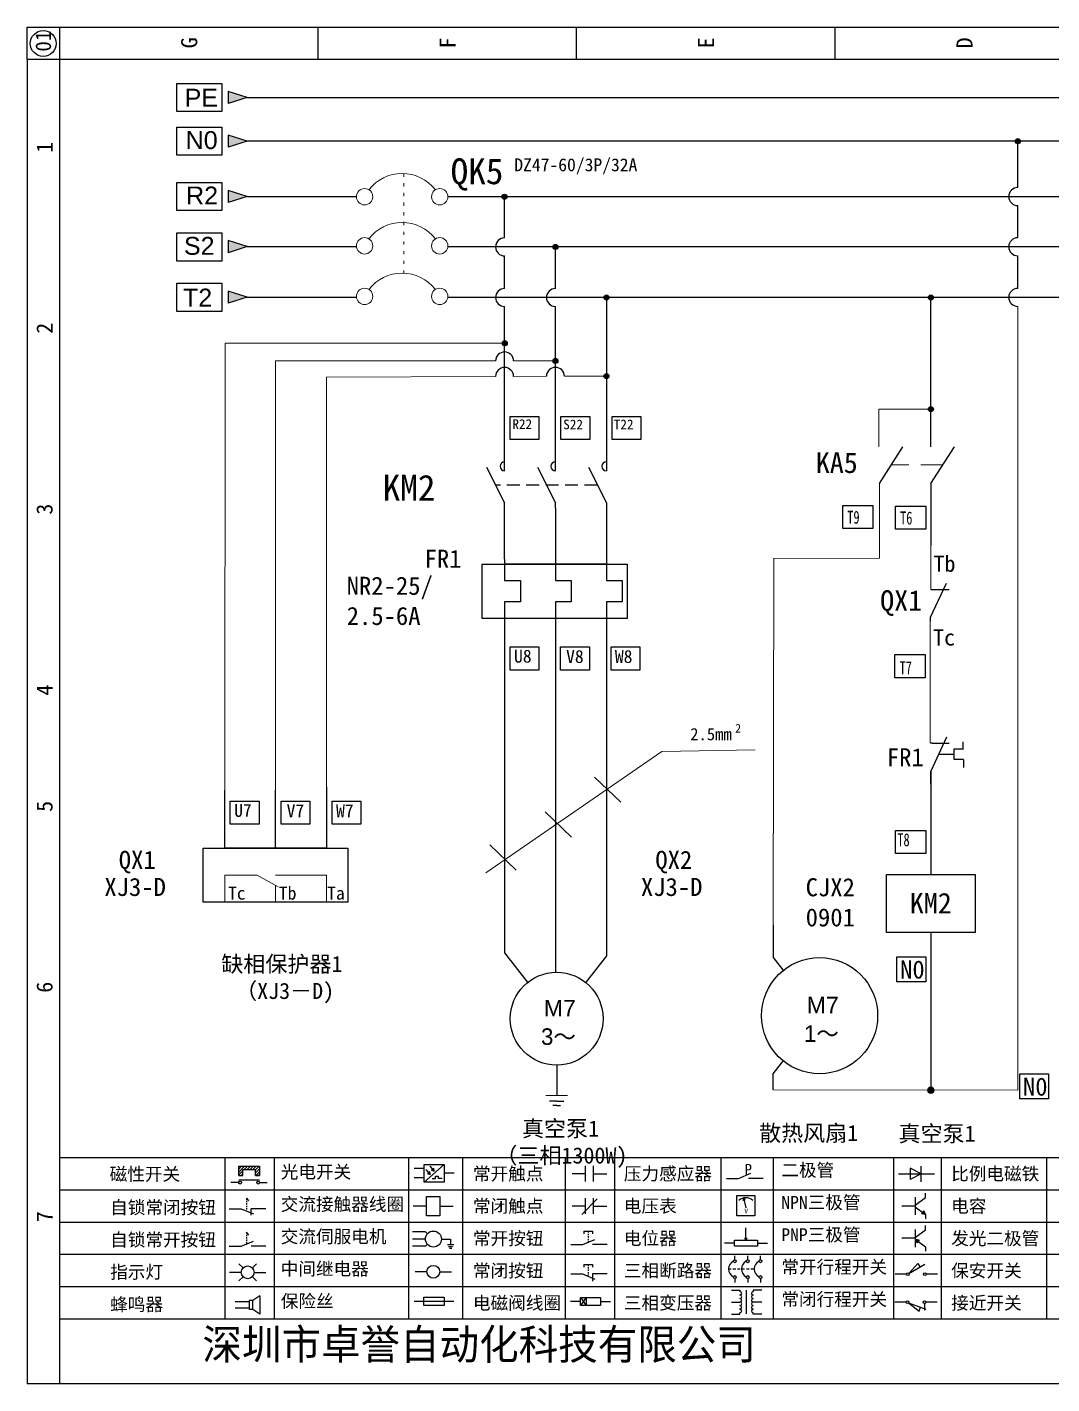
# Model space of a CAD drawing. Extents: x -5838 to -2107, y -921 to 708.
# Drawn here: x -4075.4 to -3916.8, y -260.6 to -50.6 of the extents above; entities that cross this region are included whole.
import ezdxf

# ---------------------------------------------------------------- set-up
doc = ezdxf.new("R2010")
doc.units = 0
doc.header["$MEASUREMENT"] = 0
doc.linetypes.add('9', pattern=[7.5, 0.5, -1, 0.5, -1, 0.5, -1, 0.5, -1, 0.5, -1])
doc.linetypes.add('ACISOWELD', pattern=[3, 2, -1])
doc.layers.add('MISC', color=2, linetype='Continuous')
doc.layers.add('SYMS', color=7, linetype='Continuous')
doc.styles.add('样式 0', font='')
doc.styles.add('样式 2', font='')
doc.styles.add('样式 8', font='arial.ttf')
doc.styles.add('汉字', font='')
doc.styles.get('样式 0').set_extended_font_data('KaiTi_GB2312')
doc.styles.get('样式 2').set_extended_font_data('NSimSun')
doc.styles.get('汉字').set_extended_font_data('新宋体')

# ---------------------------------------------------------------- blocks, each defined once
blk = doc.blocks.new('磁性开关')
at = {"linetype": 'ByBlock'}
h = blk.add_hatch(dxfattribs=at)
h.set_pattern_fill('ANSI31', color=256, scale=0.1, style=0)
h.set_pattern_definition([(45, (0, 0), (-0.224506403, 0.224506403), [])])
h.paths.add_polyline_path([(-1907.69, -775.29), (-1910.88, -775.29), (-1910.88, -776.69), (-1910.25, -776.69), (-1910.25, -775.79), (-1908.31, -775.79), (-1908.31, -776.69), (-1907.69, -776.69)])
for p, q in [((-1910.88, -776.69), (-1910.88, -775.29)), ((-1910.88, -775.29), (-1907.69, -775.29)), ((-1910.88, -776.69), (-1910.25, -776.69)), ((-1910.25, -776.69), (-1910.25, -775.79)), ((-1910.25, -775.79), (-1908.31, -775.79)), ((-1908.31, -776.69), (-1908.31, -775.79)), ((-1908.31, -776.69), (-1907.69, -776.69)), ((-1907.69, -775.29), (-1907.69, -776.69)), ((-1910.91, -777.81), (-1912.09, -777.81)), ((-1910.88, -777.39), (-1907.69, -777.39)), ((-1907.66, -777.81), (-1906.48, -777.81))]:
    blk.add_line(p, q, dxfattribs=at)
for centre in [(-1910.68, -777.81), (-1907.88, -777.81)]:
    blk.add_circle(centre, 0.225, dxfattribs=at)
blk = doc.blocks.new('*U94')
at = {"linetype": 'ByBlock'}
for p, q in [((-1909.23, -780.45), (-1909.23, -780.67)), ((-1909.23, -780.45), (-1908.92, -780.84)), ((-1909.23, -780.84), (-1909.23, -781.05)), ((-1911.92, -782.07), (-1910.06, -782.07)), ((-1910.06, -782.07), (-1908.18, -782.88)), ((-1909.23, -781.23), (-1909.23, -781.44)), ((-1909.23, -781.61), (-1909.23, -781.83)), ((-1909.23, -782), (-1909.23, -782.21)), ((-1909.23, -782.38), (-1909.23, -782.43)), ((-1908.52, -783.07), (-1908.52, -782.07)), ((-1906.25, -782.07), (-1908.52, -782.07))]:
    blk.add_line(p, q, dxfattribs=at)
blk = doc.blocks.new('*U95')
at = {"linetype": 'ByBlock'}
for p, q in [((-1908.88, -791.17), (-1909.23, -790.71)), ((-1909.23, -790.71), (-1909.23, -790.92)), ((-1909.23, -791.09), (-1909.23, -791.31)), ((-1909.23, -791.48), (-1909.23, -791.69)), ((-1911.92, -792.89), (-1910.06, -792.89)), ((-1910.06, -792.89), (-1908.18, -792.08)), ((-1909.23, -791.86), (-1909.23, -792.08)), ((-1909.23, -792.25), (-1909.23, -792.47)), ((-1906.25, -792.89), (-1908.52, -792.89))]:
    blk.add_line(p, q, dxfattribs=at)
blk = doc.blocks.new('蜂鸣器')
at = {"linetype": 'ByBlock'}
for p, q in [((-1907.17, -795.53), (-1908.25, -796.26)), ((-1907.17, -795.53), (-1907.17, -798.41)), ((-1908.8, -796.48), (-1911.01, -796.48)), ((-1908.8, -797.46), (-1911.01, -797.46)), ((-1908.25, -796.26), (-1908.8, -796.26)), ((-1908.8, -797.68), (-1908.8, -796.26)), ((-1908.25, -797.68), (-1908.8, -797.68)), ((-1908.25, -797.68), (-1908.25, -796.26)), ((-1907.17, -798.41), (-1908.25, -797.68))]:
    blk.add_line(p, q, dxfattribs=at)
blk = doc.blocks.new('指示灯')
at = {"linetype": 'ByBlock'}
for p, q in [((-1854.25, -776.92), (-1856.06, -776.92)), ((-1854.62, -775.59), (-1853.97, -776.23)), ((-1851.9, -775.59), (-1852.54, -776.23)), ((-1852.26, -776.92), (-1850.45, -776.92)), ((-1854.62, -778.25), (-1853.97, -777.61)), ((-1851.9, -778.25), (-1852.54, -777.61))]:
    blk.add_line(p, q, dxfattribs=at)
blk.add_circle((-1853.26, -776.92), 0.992, dxfattribs=at)
blk = doc.blocks.new('光电开关')
at = {"linetype": 'ByBlock'}
h = blk.add_hatch(dxfattribs=at)
h.set_pattern_fill('ANSI31', color=256, scale=0.01, style=0)
h.set_pattern_definition([(45, (0.172267, 0), (-0.0224506403, 0.0224506403), [])])
h.paths.add_polyline_path([(-1882.44, -776.34), (-1882.5, -775.91), (-1882.68, -776.07)])
h.paths.add_polyline_path([(-1882.44, -776.34), (-1882.68, -776.07), (-1882.86, -776.23)])
h.paths.add_polyline_path([(-1883.11, -776.45), (-1883.29, -776.61), (-1883.05, -776.88)])
h.paths.add_polyline_path([(-1883.29, -776.61), (-1883.47, -776.77), (-1883.05, -776.88)])
for p, q in [((-1884.01, -775.96), (-1885.56, -775.96)), ((-1880.91, -775.3), (-1884.01, -778.05)), ((-1883.75, -776.09), (-1883.05, -776.88)), ((-1883.11, -776.45), (-1883.47, -776.77)), ((-1883.05, -776.88), (-1883.47, -776.77)), ((-1883.14, -775.55), (-1882.44, -776.34)), ((-1883.05, -776.88), (-1883.11, -776.45)), ((-1882.5, -775.91), (-1882.86, -776.23)), ((-1882.44, -776.34), (-1882.86, -776.23)), ((-1882.44, -776.34), (-1882.5, -775.91)), ((-1879.37, -776.67), (-1880.91, -776.67)), ((-1884.01, -777.39), (-1885.56, -777.39)), ((-1882.78, -777.47), (-1882.23, -777.47)), ((-1882.23, -777.47), (-1882.23, -777.14)), ((-1882.23, -777.14), (-1881.78, -777.14)), ((-1881.78, -777.47), (-1881.78, -777.14)), ((-1881.23, -777.47), (-1881.78, -777.47))]:
    blk.add_line(p, q, dxfattribs=at)
blk.add_lwpolyline([(-1884.01, -775.3), (-1880.91, -775.3), (-1880.91, -778.05), (-1884.01, -778.05)], close=True, dxfattribs=at)
blk = doc.blocks.new('交流接触器线圈')
at = {"linetype": 'ByBlock'}
for p, q in [((-1880.82, -781.77), (-1882.87, -781.77)), ((-1878.72, -781.77), (-1876.67, -781.77))]:
    blk.add_line(p, q, dxfattribs=at)
blk.add_lwpolyline([(-1880.82, -780.28), (-1878.72, -780.28), (-1878.72, -783.26), (-1880.82, -783.26)], close=True, dxfattribs=at)
blk = doc.blocks.new('交流伺服电机')
at = {"linetype": 'ByBlock'}
for p, q in [((-1880.97, -785.75), (-1882.94, -785.75)), ((-1880.97, -786.85), (-1882.94, -786.85)), ((-1880.97, -785.75), (-1880.65, -786.03)), ((-1878.49, -786.85), (-1877.07, -786.85)), ((-1877.07, -786.85), (-1877.07, -787.72)), ((-1880.97, -787.94), (-1882.94, -787.94)), ((-1880.97, -787.94), (-1880.65, -787.67)), ((-1877.54, -787.72), (-1876.59, -787.72)), ((-1877.38, -788.01), (-1876.75, -788.01)), ((-1877.23, -788.29), (-1876.9, -788.29))]:
    blk.add_line(p, q, dxfattribs=at)
blk.add_circle((-1879.73, -786.85), 1.24, dxfattribs=at)
blk = doc.blocks.new('中间继电器')
at = {"linetype": 'ByBlock'}
for p, q in [((-1880.72, -791.92), (-1882.54, -791.92)), ((-1878.74, -791.92), (-1876.92, -791.92))]:
    blk.add_line(p, q, dxfattribs=at)
blk.add_circle((-1879.73, -791.92), 0.992, dxfattribs=at)
blk = doc.blocks.new('保险丝')
at = {"linetype": 'ByBlock'}
blk.add_line((-1882.72, -796.49), (-1876.55, -796.49), dxfattribs=at)
blk.add_lwpolyline([(-1881.2, -795.86), (-1878.06, -795.86), (-1878.06, -797.12), (-1881.2, -797.12)], close=True, dxfattribs=at)
blk = doc.blocks.new('常开按钮')
at = {"linetype": 'ByBlock'}
for p, q in [((-1910.06, -787.73), (-1908.18, -786.93)), ((-1909.9, -785.68), (-1908.56, -785.68)), ((-1909.9, -785.68), (-1909.9, -786.07)), ((-1909.23, -785.68), (-1909.23, -785.89)), ((-1909.23, -786.06), (-1909.23, -786.28)), ((-1909.23, -786.45), (-1909.23, -786.67)), ((-1909.23, -786.84), (-1909.23, -787.05)), ((-1909.23, -787.22), (-1909.23, -787.38)), ((-1908.56, -785.68), (-1908.56, -786.07)), ((-1911.92, -787.73), (-1910.06, -787.73)), ((-1906.25, -787.73), (-1908.52, -787.73))]:
    blk.add_line(p, q, dxfattribs=at)
blk = doc.blocks.new('常开触点')
at = {"linetype": 'ByBlock'}
for p, q in [((-1853.82, -782.99), (-1853.82, -780.56)), ((-1852.6, -782.99), (-1852.6, -780.56)), ((-1853.82, -781.77), (-1855.88, -781.77)), ((-1852.6, -781.77), (-1850.55, -781.77))]:
    blk.add_line(p, q, dxfattribs=at)
blk = doc.blocks.new('常闭触点')
at = {"linetype": 'ByBlock'}
for p, q in [((-1853.82, -786.77), (-1855.88, -786.77)), ((-1852.01, -785.66), (-1854.43, -788.1)), ((-1853.82, -787.99), (-1853.82, -785.56)), ((-1852.6, -787.99), (-1852.6, -785.56)), ((-1852.6, -786.77), (-1850.55, -786.77))]:
    blk.add_line(p, q, dxfattribs=at)
blk = doc.blocks.new('常闭按钮')
at = {"linetype": 'ByBlock'}
for p, q in [((-1854.11, -790.83), (-1852.77, -790.83)), ((-1854.11, -790.83), (-1854.11, -791.22)), ((-1853.44, -790.83), (-1853.44, -791.04)), ((-1853.44, -791.21), (-1853.44, -791.43)), ((-1853.44, -791.6), (-1853.44, -791.82)), ((-1852.77, -790.83), (-1852.77, -791.22)), ((-1856.13, -792.28), (-1854.28, -792.28)), ((-1854.28, -792.28), (-1852.4, -793.09)), ((-1853.44, -791.99), (-1853.44, -792.2)), ((-1853.44, -792.37), (-1853.44, -792.53)), ((-1850.47, -792.28), (-1852.73, -792.28)), ((-1852.73, -792.28), (-1852.73, -793.43))]:
    blk.add_line(p, q, dxfattribs=at)
blk = doc.blocks.new('电磁阀线圈')
at = {"linetype": 'ByBlock'}
for p, q in [((-1854.61, -796.54), (-1856.17, -796.54)), ((-1854.61, -795.92), (-1853.75, -797.16)), ((-1853.75, -795.92), (-1854.61, -797.16)), ((-1853.75, -795.92), (-1853.75, -797.16)), ((-1851.53, -796.54), (-1849.97, -796.54))]:
    blk.add_line(p, q, dxfattribs=at)
blk.add_lwpolyline([(-1854.61, -795.92), (-1851.53, -795.92), (-1851.53, -797.16), (-1854.61, -797.16)], close=True, dxfattribs=at)
blk = doc.blocks.new('电压表')
at = {"linetype": 'ByBlock'}
for p, q in [((-1814.84, -780.75), (-1814.91, -781.13)), ((-1814.6, -781.05), (-1814.91, -781.13)), ((-1814.84, -780.75), (-1814.46, -782.26)), ((-1814.84, -780.75), (-1814.6, -781.05))]:
    blk.add_line(p, q, dxfattribs=at)
blk.add_lwpolyline([(-1815.84, -780.34), (-1813.07, -780.34), (-1813.07, -783.49), (-1815.84, -783.49)], close=True, dxfattribs=at)
blk.add_arc((-1814.46, -782.26), 1.56, 46.8313, 133.1687, dxfattribs=at)
at = {"linetype": 'ByBlock', "insert": (-1814.7, -782.39), "char_height": 0.75, "width": 0.6768, "attachment_point": 1}
blk.add_mtext('V', dxfattribs=at)
blk = doc.blocks.new('电位器')
at = {"linetype": 'ByBlock'}
for p, q in [((-1814.45, -787.3), (-1814.45, -785.39)), ((-1814.45, -787.3), (-1814.62, -786.96)), ((-1814.62, -786.96), (-1814.27, -786.96)), ((-1814.45, -787.3), (-1814.27, -786.96)), ((-1816.21, -787.75), (-1817.79, -787.75)), ((-1812.68, -787.75), (-1811.1, -787.75))]:
    blk.add_line(p, q, dxfattribs=at)
blk.add_lwpolyline([(-1816.21, -787.3), (-1812.68, -787.3), (-1812.68, -788.2), (-1816.21, -788.2)], close=True, dxfattribs=at)
blk = doc.blocks.new('三相断路器')
at = {"linetype": 'ByBlock'}
for p, q in [((-1816.17, -790.33), (-1816.17, -789.7)), ((-1814.17, -790.33), (-1814.17, -789.7)), ((-1812.18, -790.33), (-1812.18, -789.7)), ((-1817.14, -791.74), (-1816.72, -791.74)), ((-1816.45, -791.74), (-1816.03, -791.74)), ((-1816.17, -793.19), (-1816.17, -793.83)), ((-1815.76, -791.74), (-1815.34, -791.74)), ((-1815.07, -791.74), (-1814.65, -791.74)), ((-1814.38, -791.74), (-1813.96, -791.74)), ((-1814.17, -793.19), (-1814.17, -793.83)), ((-1813.69, -791.74), (-1813.27, -791.74)), ((-1812.18, -793.19), (-1812.18, -793.83))]:
    blk.add_line(p, q, dxfattribs=at)
for centre in [(-1816.17, -790.55), (-1814.17, -790.55), (-1812.18, -790.55), (-1816.17, -792.98), (-1814.17, -792.98), (-1812.18, -792.98)]:
    blk.add_circle(centre, 0.219, dxfattribs=at)
for centre in [(-1815.81, -791.74), (-1813.82, -791.74), (-1811.83, -791.74)]:
    blk.add_arc(centre, 1.32, 115.5791, 244.4209, dxfattribs=at)
blk = doc.blocks.new('三相变压器')
at = {"linetype": 'ByBlock'}
for p, q in [((-1816.69, -795.03), (-1815.37, -795.03)), ((-1815.37, -795.03), (-1815.37, -795.24)), ((-1814.34, -798.7), (-1814.34, -795.04)), ((-1812, -795.03), (-1813.32, -795.03)), ((-1813.32, -795.03), (-1813.32, -795.24)), ((-1816.69, -796.87), (-1815.37, -796.87)), ((-1812, -796.87), (-1813.32, -796.87)), ((-1816.69, -798.71), (-1815.37, -798.71)), ((-1815.37, -798.71), (-1815.37, -798.5)), ((-1813.32, -798.71), (-1813.32, -798.5)), ((-1812, -798.71), (-1813.32, -798.71))]:
    blk.add_line(p, q, dxfattribs=at)
for centre, start, end in [((-1815.37, -795.51), 270, 90), ((-1815.37, -796.06), 270, 90), ((-1813.32, -795.51), 90, 270), ((-1813.32, -796.06), 90, 270), ((-1815.37, -796.6), 270, 90), ((-1815.37, -797.14), 270, 90), ((-1815.37, -797.68), 270, 90), ((-1815.37, -798.23), 270, 90), ((-1813.32, -796.6), 90, 270), ((-1813.32, -797.14), 90, 270), ((-1813.32, -797.68), 90, 270), ((-1813.32, -798.23), 90, 270)]:
    blk.add_arc(centre, 0.271, start, end, dxfattribs=at)
blk = doc.blocks.new('压力感应器')
at = {"linetype": 'ByBlock'}
for p, q in [((-1815.59, -777.73), (-1813.71, -776.93)), ((-1817.44, -777.73), (-1815.59, -777.73)), ((-1811.78, -777.73), (-1814.05, -777.73))]:
    blk.add_line(p, q, dxfattribs=at)
at = {"linetype": 'ByBlock', "insert": (-1814.65, -775.48), "char_height": 1.68, "width": 1.2242, "attachment_point": 1}
blk.add_mtext('{\\fNSimSun|b0|i0|c134|p49;P}', dxfattribs=at)
blk = doc.blocks.new('二极管')
at = {"linetype": 'ByBlock'}
for p, q in [((-1787.52, -776.77), (-1781.92, -776.77)), ((-1783.97, -776.77), (-1785.69, -775.9)), ((-1785.69, -775.9), (-1785.69, -777.65)), ((-1783.97, -776.77), (-1785.69, -777.65)), ((-1783.97, -777.99), (-1783.97, -775.56))]:
    blk.add_line(p, q, dxfattribs=at)
blk = doc.blocks.new('NPN三极管')
at = {"linetype": 'ByBlock'}
for p, q in [((-1785.73, -780.61), (-1785.73, -783.32)), ((-1785.73, -781.82), (-1784.15, -780.66)), ((-1784.15, -780.66), (-1784.15, -779.98)), ((-1785.73, -781.97), (-1787.81, -781.97)), ((-1785.73, -782.11), (-1784.15, -783.27)), ((-1784.41, -782.73), (-1784.74, -783.18)), ((-1784.15, -783.27), (-1784.74, -783.18)), ((-1784.15, -783.27), (-1784.41, -782.73)), ((-1784.15, -783.27), (-1784.15, -783.96))]:
    blk.add_line(p, q, dxfattribs=at)
blk = doc.blocks.new('PNP三极管')
at = {"linetype": 'ByBlock'}
for p, q in [((-1784.9, -785.38), (-1784.9, -788.09)), ((-1783.32, -785.43), (-1783.32, -784.75)), ((-1784.9, -786.74), (-1786.98, -786.74)), ((-1784.9, -786.59), (-1783.32, -785.43)), ((-1784.9, -786.88), (-1783.32, -788.04)), ((-1784.9, -786.88), (-1784.31, -786.97)), ((-1784.9, -786.88), (-1784.64, -787.42)), ((-1784.31, -786.97), (-1784.64, -787.42)), ((-1783.32, -788.04), (-1783.32, -788.73))]:
    blk.add_line(p, q, dxfattribs=at)
blk = doc.blocks.new('常开行程开关')
at = {"linetype": 'ByBlock'}
for p, q in [((-1785.89, -792.17), (-1784.52, -790.62)), ((-1785.89, -792.17), (-1783.43, -790.72)), ((-1784.52, -790.62), (-1784.19, -791.17)), ((-1786.29, -792.3), (-1788.01, -792.3)), ((-1781.48, -792.3), (-1783.21, -792.3))]:
    blk.add_line(p, q, dxfattribs=at)
for centre in [(-1786.07, -792.3), (-1783.42, -792.3)]:
    blk.add_circle(centre, 0.219, dxfattribs=at)
blk = doc.blocks.new('常闭行程开关')
at = {"linetype": 'ByBlock'}
for p, q in [((-1786.34, -796.62), (-1788.07, -796.62)), ((-1785.93, -796.72), (-1783.25, -797.7)), ((-1785.93, -796.72), (-1784.3, -798)), ((-1784.3, -798), (-1784.08, -797.4)), ((-1783.48, -796.84), (-1783.48, -797.85)), ((-1781.54, -796.62), (-1783.26, -796.62))]:
    blk.add_line(p, q, dxfattribs=at)
for centre in [(-1786.12, -796.62), (-1783.48, -796.62)]:
    blk.add_circle(centre, 0.219, dxfattribs=at)
blk = doc.blocks.new('WDDOT')
blk.add_hatch(color=256).paths.add_polyline_path([(0.5, 0, 1), (-0.5, 0, 1)])
blk.add_circle((0, 0), 0.5)

msp = doc.modelspace()

# ---------------------------------------------------------------- hatches: boundary and pattern name
for points in [[(-4041.37, -68.28), (-4044.29, -67.34), (-4044.29, -69.21)], [(-4041.37, -76.85), (-4044.29, -75.91), (-4044.29, -77.78)], [(-4041.37, -84.6), (-4044.29, -83.67), (-4044.29, -85.54)], [(-4041.37, -92.44), (-4044.29, -91.5), (-4044.29, -93.37)]]:
    msp.add_hatch(color=256).paths.add_polyline_path(points)
h = msp.add_hatch(color=256)
edge = h.paths.add_edge_path()
edge.add_arc((-3922.08, -68.29), 0.393, 0, 360)
h = msp.add_hatch(color=256)
edge = h.paths.add_edge_path()
edge.add_arc((-4001.51, -76.87), 0.393, 0, 360)
h = msp.add_hatch(color=256)
edge = h.paths.add_edge_path()
edge.add_arc((-3993.64, -84.64), 0.393, 0, 360)
h = msp.add_hatch(color=256)
edge = h.paths.add_edge_path()
edge.add_arc((-3985.76, -92.47), 0.393, 0, 360)
h = msp.add_hatch(color=256)
edge = h.paths.add_edge_path()
edge.add_arc((-3935.53, -92.47), 0.393, 0, 360)
h = msp.add_hatch(color=256)
edge = h.paths.add_edge_path()
edge.add_arc((-4001.49, -99.55), 0.393, 0, 360)
h = msp.add_hatch(color=256)
edge = h.paths.add_edge_path()
edge.add_arc((-3993.64, -102.29), 0.393, 0, 360)
h = msp.add_hatch(color=256)
edge = h.paths.add_edge_path()
edge.add_arc((-3985.76, -104.65), 0.393, 0, 360)
h = msp.add_hatch(color=256)
edge = h.paths.add_edge_path()
edge.add_arc((-3935.53, -109.75), 0.393, 0, 360)
at = {"lineweight": 0}
h = msp.add_hatch(color=256, dxfattribs=at)
edge = h.paths.add_edge_path()
edge.add_arc((-3935.53, -215.18), 0.5, 0, 360)
at = {"layer": 'MISC'}
msp.add_hatch(color=256, dxfattribs=at).paths.add_polyline_path([(-4041.37, -61.52), (-4044.29, -60.58), (-4044.29, -62.45)])

# ---------------------------------------------------------------- linework, layer by layer
at = {"linetype": 'ByBlock'}
for p, q in [((-4075.41, -50.62), (-3778.41, -50.62)), ((-4075.41, -55.62), (-4075.41, -50.62)), ((-4070.41, -50.62), (-4070.41, -260.62)), ((-4075.41, -55.62), (-4075.41, -240.62)), ((-3783.41, -225.62), (-4070.41, -225.62)), ((-3783.41, -230.62), (-4070.41, -230.62)), ((-3783.41, -235.62), (-4070.41, -235.62)), ((-4075.41, -240.62), (-4075.41, -260.62)), ((-3783.41, -240.62), (-4070.41, -240.62)), ((-3783.41, -245.62), (-4070.41, -245.62)), ((-3783.41, -250.62), (-4070.41, -250.62)), ((-3778.41, -260.62), (-4075.41, -260.62))]:
    msp.add_line(p, q, dxfattribs=at)
for p, q in [((-4041.37, -68.28), (-4044.29, -67.34)), ((-4044.29, -67.34), (-4044.29, -69.21)), ((-4041.37, -68.28), (-4044.29, -69.21)), ((-4041.37, -76.85), (-4044.29, -75.91)), ((-4044.29, -75.91), (-4044.29, -77.78)), ((-4041.37, -76.85), (-4044.29, -77.78)), ((-4041.37, -76.84), (-4024.46, -76.84)), ((-4010.28, -76.84), (-3805.66, -76.84)), ((-4041.37, -84.6), (-4044.29, -83.67)), ((-4044.29, -83.67), (-4044.29, -85.54)), ((-4041.37, -84.6), (-4044.29, -85.54)), ((-4041.37, -84.6), (-4024.45, -84.6)), ((-4010.28, -84.6), (-3805.77, -84.6)), ((-4041.37, -92.44), (-4044.29, -91.5)), ((-4044.29, -91.5), (-4044.29, -93.37)), ((-4041.37, -92.44), (-4044.29, -93.37)), ((-4041.37, -92.44), (-4024.45, -92.44)), ((-4010.28, -92.44), (-3805.68, -92.44)), ((-3943.5, -121.26), (-3939.85, -115.59)), ((-3935.53, -121.26), (-3931.88, -115.59)), ((-4004.29, -118.75), (-4001.51, -124.26)), ((-3996.42, -118.75), (-3993.64, -124.26)), ((-3988.54, -118.75), (-3985.76, -124.26)), ((-4001.51, -136.29), (-3999.06, -136.29)), ((-3999.06, -136.29), (-3999.06, -139.59)), ((-3993.64, -136.29), (-3991.19, -136.29)), ((-3991.19, -136.29), (-3991.19, -139.59)), ((-3985.76, -136.29), (-3983.31, -136.29)), ((-3983.31, -136.29), (-3983.31, -139.59)), ((-3933.18, -136.72), (-3935.63, -141.98)), ((-3935.53, -137.68), (-3932.71, -137.68)), ((-3999.06, -139.59), (-4001.51, -139.59)), ((-3991.19, -139.59), (-3993.64, -139.59)), ((-3983.31, -139.59), (-3985.76, -139.59)), ((-3933.09, -160.51), (-3935.54, -165.77)), ((-3935.31, -161.47), (-3932.72, -161.47)), ((-3931.95, -163.96), (-3931.95, -162.31)), ((-3931.95, -162.31), (-3930.5, -162.31)), ((-3935.53, -165.77), (-3935.53, -176.76)), ((-3935.53, -165.77), (-3935.53, -170.18)), ((-3930.48, -163.96), (-3931.95, -163.96)), ((-3930.48, -165.23), (-3930.48, -165.22)), ((-3935.53, -166.38), (-3935.53, -181.76)), ((-3935.53, -190.76), (-3935.53, -215.18)), ((-3993.45, -211.28), (-3993.45, -215.98)), ((-3993.45, -216.85), (-3994.58, -216.85)), ((-3993.45, -217.55), (-3994.03, -217.55)), ((-3993.45, -216.85), (-3992.33, -216.85)), ((-3993.45, -217.55), (-3992.88, -217.55))]:
    msp.add_line(p, q)
at = {"color": 0}
for p, q in [((-3805.66, -68.28), (-4041.37, -68.28)), ((-3922.09, -75.46), (-3922.09, -68.29)), ((-4001.51, -83.24), (-4001.51, -76.87)), ((-3922.09, -83.22), (-3922.09, -78.25)), ((-4001.51, -91.07), (-4001.51, -86.03)), ((-3993.64, -91.07), (-3993.64, -84.64)), ((-3922.09, -91.06), (-3922.09, -86.01))]:
    msp.add_line(p, q, dxfattribs=at)
at = {"linetype": '9', "lineweight": 0}
msp.add_line((-4017.13, -73.28), (-4017.13, -88.68), dxfattribs=at)
at = {"color": 0, "ltscale": 2}
for p, q in [((-4001.51, -76.87), (-4001.91, -76.87)), ((-3993.64, -84.64), (-3994.03, -84.64)), ((-4001.51, -119.29), (-4001.51, -93.86)), ((-3993.64, -119.29), (-3993.64, -93.86)), ((-3985.76, -92.47), (-3986.16, -92.47)), ((-3985.76, -92.47), (-3985.76, -119.29)), ((-3935.53, -115.59), (-3935.53, -92.43)), ((-4001.49, -99.55), (-4001.88, -99.55)), ((-3993.64, -102.29), (-3994.03, -102.29)), ((-3985.76, -104.65), (-3986.16, -104.65)), ((-3935.53, -121.26), (-3935.53, -130.8)), ((-4001.51, -124.77), (-4001.51, -124.26)), ((-4001.51, -132.96), (-4001.51, -124.77)), ((-3993.64, -124.77), (-3993.64, -124.26)), ((-3993.64, -125.09), (-3993.64, -124.77)), ((-3993.64, -125.08), (-3993.64, -136.29)), ((-3985.76, -124.26), (-3985.76, -124.77)), ((-3985.76, -124.77), (-3985.76, -136.29)), ((-4001.51, -132.96), (-4001.51, -136.29)), ((-3985.76, -133.77), (-4001.51, -133.77)), ((-4001.51, -139.59), (-4001.51, -156.34)), ((-3993.64, -139.59), (-3993.64, -156.34)), ((-3985.76, -139.59), (-3985.76, -156.34)), ((-3935.63, -141.98), (-3935.63, -142.59)), ((-4001.51, -156.34), (-4001.51, -173.9)), ((-3993.64, -156.34), (-3993.64, -173.9)), ((-3985.76, -156.34), (-3985.76, -173.9)), ((-3935.31, -161.47), (-3935.54, -161.47)), ((-3934.31, -163.14), (-3931.95, -163.14)), ((-3935.54, -165.77), (-3935.54, -166.38)), ((-3935.53, -167.8), (-3935.53, -165.77)), ((-4044.83, -177.69), (-4044.83, -168.7)), ((-4036.96, -177.69), (-4036.96, -168.7)), ((-4029.08, -168.19), (-4029.08, -177.69)), ((-4001.51, -173.9), (-4001.51, -193.89)), ((-3993.64, -173.9), (-3993.64, -196.92)), ((-3985.76, -173.9), (-3985.76, -194.36)), ((-4029.08, -177.69), (-4044.83, -177.69))]:
    msp.add_line(p, q, dxfattribs=at)
at = {"lineweight": 0}
for p, q in [((-3922.09, -93.84), (-3922.09, -215.17)), ((-4044.78, -99.55), (-4044.83, -168.7)), ((-4001.49, -99.55), (-4044.78, -99.56)), ((-4036.96, -102.29), (-4036.96, -168.7)), ((-4036.96, -102.29), (-4002.91, -102.29)), ((-3993.64, -102.29), (-4000.12, -102.29)), ((-4029.09, -104.82), (-4002.91, -104.69)), ((-4029.09, -104.82), (-4029.09, -168.7)), ((-3995.03, -104.67), (-4000.12, -104.69)), ((-3985.76, -104.65), (-3992.24, -104.67)), ((-3943.57, -109.75), (-3935.43, -109.75)), ((-3943.57, -109.75), (-3943.57, -115.59)), ((-3941.56, -118.38), (-3938.92, -118.38)), ((-3937.08, -118.38), (-3933.63, -118.38)), ((-3943.5, -121.26), (-3943.5, -132.82)), ((-3959.93, -189.62), (-3959.83, -132.82)), ((-3943.5, -132.82), (-3959.83, -132.85)), ((-3935.53, -137.68), (-3935.53, -136.92)), ((-4004.44, -181.54), (-3977.18, -162.75)), ((-3977.18, -162.75), (-3962.72, -162.48)), ((-3987.58, -166.69), (-3983.52, -170.59)), ((-3995.24, -172.09), (-3991.18, -175.99)), ((-4003.8, -177.19), (-3999.74, -181.09)), ((-4044.83, -186.08), (-4044.83, -181.89)), ((-4044.83, -181.89), (-4039.83, -181.89)), ((-4039.83, -181.89), (-4036.54, -183.67)), ((-4029.08, -181.89), (-4036.96, -181.89)), ((-4029.08, -186.08), (-4029.08, -181.89)), ((-4036.96, -186.08), (-4036.96, -183.44)), ((-3993.45, -215.98), (-3995.14, -215.98)), ((-3993.45, -215.98), (-3991.76, -215.98)), ((-3922.09, -215.17), (-3959.94, -215.13))]:
    msp.add_line(p, q, dxfattribs=at)
at = {"linetype": 'ACISOWELD'}
msp.add_line((-3987.15, -121.51), (-4002.9, -121.51), dxfattribs=at)
at = {"linetype": 'Continuous', "lineweight": 0}
for p, q in [((-3935.53, -130.8), (-3935.53, -136.92)), ((-3935.63, -142.59), (-3935.63, -161.47))]:
    msp.add_line(p, q, dxfattribs=at)
at = {"ltscale": 2}
for p, q in [((-3930.51, -162.31), (-3930.51, -161.22)), ((-3930.48, -163.96), (-3930.48, -165.22)), ((-3959.93, -189.62), (-3959.93, -194.65)), ((-4001.51, -193.89), (-3997.87, -198.58)), ((-3985.76, -194.36), (-3989.04, -198.58)), ((-3959.93, -193.85), (-3959.93, -193.85)), ((-3959.93, -194.65), (-3958.27, -196.72)), ((-3987.72, -196.92), (-3987.72, -196.92)), ((-3959.94, -212.62), (-3958.27, -210.53)), ((-3959.94, -215.13), (-3959.94, -212.62)), ((-3959.93, -212.61), (-3959.93, -212.61))]:
    msp.add_line(p, q, dxfattribs=at)
at = {"color": 0, "lineweight": -2}
for p, q in [((-4044.83, -225.62), (-4044.83, -250.62)), ((-4037.16, -225.62), (-4037.16, -250.62)), ((-4016.37, -225.62), (-4016.37, -250.62)), ((-4008.01, -225.62), (-4008.01, -250.62)), ((-3992.16, -225.62), (-3992.16, -250.62)), ((-3984.51, -225.62), (-3984.51, -250.62)), ((-3968.02, -225.62), (-3968.02, -250.62)), ((-3959.92, -225.62), (-3959.92, -250.62)), ((-3941.3, -225.62), (-3941.3, -250.62)), ((-3933.94, -225.62), (-3933.94, -250.62)), ((-3917.63, -225.62), (-3917.63, -250.62))]:
    msp.add_line(p, q, dxfattribs=at)
at = {"linetype": 'ByBlock'}
for points in [[(-4030.41, -50.62), (-4030.41, -55.62)], [(-3990.41, -50.62), (-3990.41, -55.62)], [(-3950.41, -50.62), (-3950.41, -55.62)], [(-3783.41, -55.62), (-4075.41, -55.62)]]:
    msp.add_lwpolyline(points, dxfattribs=at)
at = {"color": 1, "lineweight": -3}
for points in [[(-4052.23, -59.33), (-4045.29, -59.33), (-4045.29, -63.69), (-4052.23, -63.69)], [(-4052.23, -66.1), (-4045.29, -66.1), (-4045.29, -70.46), (-4052.23, -70.46)], [(-4052.23, -74.67), (-4045.29, -74.67), (-4045.29, -79.02), (-4052.23, -79.02)], [(-4052.23, -82.47), (-4045.29, -82.47), (-4045.29, -86.82), (-4052.23, -86.82)], [(-4052.23, -90.26), (-4045.29, -90.26), (-4045.29, -94.61), (-4052.23, -94.61)]]:
    msp.add_lwpolyline(points, close=True, dxfattribs=at)
at = {"color": 1, "ltscale": 2}
for points in [[(-4000.65, -110.87), (-3996.19, -110.87), (-3996.19, -114.47), (-4000.65, -114.47)], [(-3992.79, -110.87), (-3988.32, -110.87), (-3988.32, -114.47), (-3992.79, -114.47)], [(-3984.88, -110.87), (-3980.42, -110.87), (-3980.42, -114.47), (-3984.88, -114.47)], [(-3949.18, -124.67), (-3944.51, -124.67), (-3944.51, -128.24), (-3949.18, -128.24)], [(-3941.01, -124.78), (-3936.33, -124.78), (-3936.33, -128.35), (-3941.01, -128.35)], [(-4000.65, -146.54), (-3996.19, -146.54), (-3996.19, -150.13), (-4000.65, -150.13)], [(-3992.85, -146.54), (-3988.38, -146.54), (-3988.38, -150.13), (-3992.85, -150.13)], [(-3985.04, -146.54), (-3980.58, -146.54), (-3980.58, -150.13), (-3985.04, -150.13)], [(-3941.11, -147.74), (-3936.43, -147.74), (-3936.43, -151.32), (-3941.11, -151.32)], [(-4043.97, -170.41), (-4039.51, -170.41), (-4039.51, -174.01), (-4043.97, -174.01)], [(-4036.11, -170.41), (-4031.64, -170.41), (-4031.64, -174.01), (-4036.11, -174.01)], [(-4028.2, -170.41), (-4023.74, -170.41), (-4023.74, -174.01), (-4028.2, -174.01)], [(-3941.01, -174.98), (-3936.33, -174.98), (-3936.33, -178.55), (-3941.01, -178.55)], [(-3940.8, -194.5), (-3936.33, -194.5), (-3936.33, -198.38), (-3940.8, -198.38)], [(-3921.78, -212.63), (-3917.31, -212.63), (-3917.31, -216.51), (-3921.78, -216.51)]]:
    msp.add_lwpolyline(points, close=True, dxfattribs=at)
at = {"color": 0, "ltscale": 2}
for points in [[(-4004.96, -133.77), (-3982.56, -133.77), (-3982.56, -142.15), (-4004.96, -142.15)], [(-4048.16, -177.69), (-4025.76, -177.69), (-4025.76, -186.08), (-4048.16, -186.08)]]:
    msp.add_lwpolyline(points, close=True, dxfattribs=at)
msp.add_lwpolyline([(-3942.4, -181.76), (-3928.67, -181.76), (-3928.67, -190.76), (-3942.4, -190.76)], close=True)
at = {"linetype": 'ByBlock'}
msp.add_circle((-4072.92, -53.15), 2, dxfattribs=at)
for centre, radius in [((-3922.08, -68.29), 0.393), ((-4001.51, -76.87), 0.393), ((-3993.64, -84.64), 0.393), ((-3985.76, -92.47), 0.393), ((-3935.53, -92.47), 0.393), ((-4001.49, -99.55), 0.393), ((-3993.64, -102.29), 0.393), ((-3985.76, -104.65), 0.393), ((-3935.53, -109.75), 0.393), ((-3952.75, -203.63), 8.98), ((-3993.45, -204.1), 7.18)]:
    msp.add_circle(centre, radius)
at = {"lineweight": 0}
for centre, radius in [((-4023.18, -76.87), 1.27), ((-4011.55, -76.87), 1.27), ((-4023.18, -84.47), 1.27), ((-4011.55, -84.47), 1.27), ((-4023.18, -92.3), 1.27), ((-4011.55, -92.3), 1.27), ((-3935.53, -215.18), 0.5)]:
    msp.add_circle(centre, radius, dxfattribs=at)
for centre in [(-4017.37, -79.76), (-4017.37, -87.36), (-4017.37, -95.19)]:
    msp.add_arc(centre, 6.5, 37.6798, 142.3202, dxfattribs=at)
at = {"color": 0, "ltscale": 2}
for centre, start, end in [((-3922.09, -76.85), 90, 270), ((-4001.51, -84.64), 90, 270), ((-3922.09, -84.61), 90, 270), ((-4001.51, -92.47), 90, 270), ((-3993.64, -92.47), 90, 270), ((-3922.09, -92.45), 90, 270), ((-4001.51, -102.29), 0, 180), ((-4001.51, -104.69), 0, 180), ((-3993.64, -104.67), 0, 180)]:
    msp.add_arc(centre, 1.39, start, end, dxfattribs=at)
for centre in [(-4001.51, -118.59), (-3993.64, -118.59), (-3985.76, -118.59)]:
    msp.add_arc(centre, 0.703, 90, 270)
at = {"layer": 'MISC'}
for p, q in [((-4041.37, -61.52), (-4044.29, -60.58)), ((-4044.29, -60.58), (-4044.29, -62.45)), ((-4041.37, -61.52), (-4044.29, -62.45)), ((-4041.37, -61.51), (-3805.66, -61.51))]:
    msp.add_line(p, q, dxfattribs=at)

# ---------------------------------------------------------------- block references
at = {"linetype": 'ByBlock'}
for name, p in [('光电开关', (-2129.96, 548.65)), ('压力感应器', (-2149.71, 548.9)), ('磁性开关', (-2131.77, 548.34)), ('常开触点', (-2135.15, 553.68)), ('二极管', (-2153.04, 548.65)), ('*U94', (-2132.22, 548.56)), ('交流接触器线圈', (-2132.8, 548.65)), ('常闭触点', (-2135.15, 553.68)), ('电压表', (-2149.71, 548.9)), ('NPN三极管', (-2152.22, 548.88)), ('*U95', (-2132.22, 553.56)), ('交流伺服电机', (-2132.8, 548.65)), ('常开按钮', (-2079.36, 548.68)), ('电位器', (-2149.71, 548.9)), ('PNP三极管', (-2153.04, 548.65)), ('三相断路器', (-2149.71, 548.9)), ('指示灯', (-2188.01, 533.56)), ('中间继电器', (-2132.8, 548.65)), ('常闭按钮', (-2135.15, 548.68)), ('常开行程开关', (-2153.04, 548.65)), ('蜂鸣器', (-2132.22, 548.56)), ('保险丝', (-2132.8, 548.65)), ('电磁阀线圈', (-2135.15, 548.68)), ('三相变压器', (-2149.71, 548.9)), ('常闭行程开关', (-2153.04, 548.65))]:
    msp.add_blockref(name, p, dxfattribs=at)
at = {"layer": 'SYMS', "color": 0, "lineweight": -3, "xscale": 0.5, "yscale": 0.5, "zscale": 0.5}
for p in [(-3922.08, -68.29), (-3935.53, -92.47), (-3935.53, -109.75)]:
    msp.add_blockref('WDDOT', p, dxfattribs=at)
at = {"layer": 'SYMS', "lineweight": -3, "xscale": 0.5, "yscale": 0.5, "zscale": 0.5}
for p in [(-3922.08, -68.29), (-4001.51, -76.87), (-3993.64, -84.64), (-3985.76, -92.47), (-3935.53, -92.47), (-4001.49, -99.55), (-3993.64, -102.29), (-3985.76, -104.65), (-3935.53, -109.75)]:
    msp.add_blockref('WDDOT', p, dxfattribs=at)

# ---------------------------------------------------------------- texts
at = {"color": 0}
msp.add_text('2.5mm', height=1.89, dxfattribs=at).set_placement((-3972.78, -161))
at = {"linetype": 'ByBlock', "attachment_point": 1, "rotation": 90}
for s, insert, char_height, width in [('{\\fKaiTi_GB2312|b0|i0|c134|p0;01}', (-4074.12, -54.42), 2.4, 60.2542), ('{\\fKaiTi_GB2312|b0|i0|c134|p0;G}', (-4051.58, -53.91), 2.5, 5), ('{\\fKaiTi_GB2312|b0|i0|c134|p0;F}', (-4011.58, -53.91), 2.5, 5), ('{\\fKaiTi_GB2312|b0|i0|c134|p0;E}', (-3971.58, -53.91), 2.5, 5), ('{\\fKaiTi_GB2312|b0|i0|c134|p0;D}', (-3931.58, -53.91), 2.5, 5), ('{\\fKaiTi_GB2312|b0|i0|c134|p49;1}', (-4073.98, -70.08), 2.5, 11.7517), ('{\\fKaiTi_GB2312|b0|i0|c134|p49;2}', (-4073.98, -98.08), 2.5, 11.7517), ('{\\fKaiTi_GB2312|b0|i0|c134|p49;3}', (-4073.98, -126.08), 2.5, 11.7517), ('{\\fKaiTi_GB2312|b0|i0|c134|p49;4}', (-4073.98, -154.08), 2.5, 11.7517), ('{\\fKaiTi_GB2312|b0|i0|c134|p49;5}', (-4073.98, -172.08), 2.5, 11.7517), ('{\\fKaiTi_GB2312|b0|i0|c134|p49;6}', (-4073.98, -200.08), 2.5, 11.7517), ('{\\fKaiTi_GB2312|b0|i0|c134|p49;7}', (-4073.98, -235.58), 2.5, 11.7517)]:
    msp.add_mtext(s, dxfattribs=dict(at, insert=insert, char_height=char_height, width=width))
at = {"attachment_point": 1}
for s, insert, char_height, width, style in [('N0', (-4050.87, -66.72), 2.772, 4.9667, '样式 8'), ('R2', (-4050.81, -75.29), 2.772, 4.9667, '样式 8'), ('S2', (-4051.14, -83.09), 2.772, 4.9667, '样式 8'), ('T2', (-4051.29, -91.1), 2.772, 4.9667, '样式 8'), ('\\pi-0.08632;KA5', (-3953.26, -116.45), 3.185, 7.1073, '样式 0'), ('\\pi1.768;Tb', (-3936.89, -132.43), 2.5, 7.1073, '样式 0'), ('\\pi-0.010492;QX1', (-3943.37, -137.78), 3.185, 7.1073, '样式 0'), ('\\pi1.768;Tc', (-3936.96, -143.84), 2.5, 7.1073, '样式 0'), ('\\pi0.45543;KM2', (-3939.25, -184.62), 3.185, 7.3162, '样式 2'), ('{\\C2;M7}', (-3995.45, -201.18), 2.56, 8.7428, '样式 8'), ('{\\C2;M7}', (-3954.75, -200.71), 2.56, 8.7428, '样式 8'), ('{\\fAIGDT|b0|i0|c2|p2;\\C2;3\\fSimSun|b0|i0|c134|p2;～}', (-3995.87, -205.59), 2.56, 9.8786, '样式 8'), ('{\\fAIGDT|b0|i0|c2|p2;\\C2;1\\fSimSun|b0|i0|c134|p2;～}', (-3955.17, -205.12), 2.56, 9.8786, '样式 8')]:
    msp.add_mtext(s, dxfattribs=dict(at, insert=insert, char_height=char_height, width=width, style=style))
at = {"color": 0, "insert": (-3965.83, -158.48), "char_height": 1.35, "width": 2.399, "attachment_point": 1}
msp.add_mtext('2', dxfattribs=at)
at = {"char_height": 2.5, "attachment_point": 1}
for s, insert, width in [('\\pi2.782;{\\fSimSun|b0|i0|c134|p2;缺相保护器1\\P\\pi4.921;（XJ3－D)}', (-4048.14, -194.38), 23.0501), ('\\pi6.372;{\\fSimSun|b0|i0|c134|p2;真空泵1\\P\\pi2.254;（三相1300W)}', (-4005.19, -219.85), 23.0501), ('{\\fSimSun|b0|i0|c134|p2;散热风扇1}', (-3962.12, -220.55), 47.4976), ('{\\fSimSun|b0|i0|c134|p2;真空泵1}', (-3940.54, -220.64), 47.4976)]:
    msp.add_mtext(s, dxfattribs=dict(at, insert=insert, width=width))
at = {"char_height": 2, "attachment_point": 1, "style": '汉字'}
for s, insert in [('{\\fKaiTi_GB2312|b0|i0|c134|p49;光电开关}', (-4036.16, -226.81)), ('{\\fKaiTi_GB2312|b0|i0|c134|p49;压力感应器}', (-3983.05, -227.09)), ('{\\fKaiTi_GB2312|b0|i0|c134|p49;二极管}', (-3958.68, -226.53)), ('{\\fKaiTi_GB2312|b0|i0|c134|p49;磁性开关}', (-4062.64, -227.15)), ('{\\fKaiTi_GB2312|b0|i0|c134|p49;常开触点}', (-4006.41, -227.1)), ('{\\fKaiTi_GB2312|b0|i0|c134|p49;比例电磁铁}', (-3932.39, -227.1)), ('{\\fKaiTi_GB2312|b0|i0|c134|p49;自锁常闭按钮}', (-4062.56, -232.31)), ('{\\fKaiTi_GB2312|b0|i0|c134|p49;交流接触器线圈}', (-4036.16, -231.81)), ('{\\fKaiTi_GB2312|b0|i0|c134|p49;常闭触点}', (-4006.41, -232.1)), ('{\\fKaiTi_GB2312|b0|i0|c134|p49;电压表}', (-3983.05, -232.09)), ('{\\fKaiTi_GB2312|b0|i0|c134|p49;NPN三极管}', (-3958.68, -231.53)), ('{\\fKaiTi_GB2312|b0|i0|c134|p49;电容}', (-3932.39, -232.1)), ('{\\fKaiTi_GB2312|b0|i0|c134|p49;自锁常开按钮}', (-4062.56, -237.31)), ('{\\fKaiTi_GB2312|b0|i0|c134|p49;交流伺服电机}', (-4036.16, -236.81)), ('{\\fKaiTi_GB2312|b0|i0|c134|p49;常开按钮}', (-4006.41, -237.1)), ('{\\fKaiTi_GB2312|b0|i0|c134|p49;电位器}', (-3983.05, -237.09)), ('{\\fKaiTi_GB2312|b0|i0|c134|p49;PNP三极管}', (-3958.68, -236.53)), ('{\\fKaiTi_GB2312|b0|i0|c134|p49;发光二极管}', (-3932.39, -237.1)), ('{\\fKaiTi_GB2312|b0|i0|c134|p49;常开行程开关}', (-3958.68, -241.53)), ('{\\fKaiTi_GB2312|b0|i0|c134|p49;指示灯}', (-4062.56, -242.31)), ('{\\fKaiTi_GB2312|b0|i0|c134|p49;中间继电器}', (-4036.16, -241.81)), ('{\\fKaiTi_GB2312|b0|i0|c134|p49;常闭按钮}', (-4006.41, -242.1)), ('{\\fKaiTi_GB2312|b0|i0|c134|p49;三相断路器}', (-3983.05, -242.09)), ('{\\fKaiTi_GB2312|b0|i0|c134|p49;保安开关}', (-3932.39, -242.1)), ('{\\fKaiTi_GB2312|b0|i0|c134|p49;蜂鸣器}', (-4062.56, -247.31)), ('{\\fKaiTi_GB2312|b0|i0|c134|p49;保险丝}', (-4036.16, -246.81)), ('{\\fKaiTi_GB2312|b0|i0|c134|p49;电磁阀线圈}', (-4006.41, -247.1)), ('{\\fKaiTi_GB2312|b0|i0|c134|p49;三相变压器}', (-3983.05, -247.09)), ('{\\fKaiTi_GB2312|b0|i0|c134|p49;常闭行程开关}', (-3958.68, -246.53)), ('{\\fKaiTi_GB2312|b0|i0|c134|p49;接近开关}', (-3932.39, -247.1))]:
    msp.add_mtext(s, dxfattribs=dict(at, insert=insert))
at = {"color": 0, "lineweight": -2, "insert": (-4048.28, -252.15), "char_height": 4.7064, "width": 96.1138, "attachment_point": 1}
msp.add_mtext('深圳市卓誉自动化科技有限公司', dxfattribs=at)
at = {"layer": 'MISC', "insert": (-4051.03, -60.16), "char_height": 2.772, "width": 4.9667, "attachment_point": 1, "style": '样式 8'}
msp.add_mtext('PE', dxfattribs=at)
at = {"layer": 'MISC', "color": 0, "attachment_point": 1, "style": '样式 0'}
for s, insert, char_height, width in [('{\\fSimSun|b0|i0|c134|p2;QK5}', (-4009.86, -70.93), 4, 5.0168), ('{\\fSimSun|b0|i0|c134|p2;DZ47-60/3P/32A}', (-4000.01, -70.93), 2, 5.0168), ('R22', (-4000.31, -111.31), 1.5, 5.0168), ('S22', (-3992.44, -111.37), 1.5, 5.0168), ('T22', (-3984.62, -111.36), 1.5, 5.0168), ('KM2', (-4020.38, -119.91), 4, 5.0168), ('\\pi-0.4481;{\\W0.7;T9}', (-3948.02, -125.48), 2, 3.3188), ('\\pi-0.4481;{\\W0.7;T6}', (-3939.85, -125.59), 2, 3.3188), ('FR1', (-4013.9, -131.5), 2.8, 5.0168), ('NR2-25/\\P2.5-6A', (-4025.95, -135.69), 2.8, 20.4679), ('U8', (-4000.05, -146.98), 2, 5.0168), ('V8', (-3991.99, -147.03), 2, 5.0168), ('W8', (-3984.44, -147.03), 2, 5.0168), ('\\pi-0.4147;{\\W0.7;T7}', (-3939.97, -148.79), 2, 3.3188), ('FR1', (-3942.35, -162.23), 2.8, 5.0168), ('U7', (-4043.37, -170.85), 2, 5.0168), ('V7', (-4035.25, -170.91), 2, 5.0168), ('W7', (-4027.6, -170.91), 2, 5.0168), ('\\pi-0.3814;{\\W0.7;T8}', (-3940.34, -175.4), 2, 3.3188), ('QX1', (-4061.23, -178.11), 2.8, 5.0168), ('QX2', (-3978.18, -178.11), 2.8, 5.0168), ('XJ3-D', (-4063.46, -182.3), 2.8, 11.3499), ('XJ3-D', (-3980.41, -182.3), 2.8, 11.3499), ('CJX2\\P0901', (-3954.91, -182.35), 2.8, 7.9311), ('Tc', (-4044.32, -183.67), 2, 5.0168), ('Tb', (-4036.45, -183.67), 2, 5.0168), ('Ta', (-4028.98, -183.67), 2, 5.0168), ('N0', (-3940.3, -195.08), 2.8, 5.0168), ('N0', (-3921.28, -213.21), 2.8, 5.0168)]:
    msp.add_mtext(s, dxfattribs=dict(at, insert=insert, char_height=char_height, width=width))

doc.saveas('drawing.dxf')
